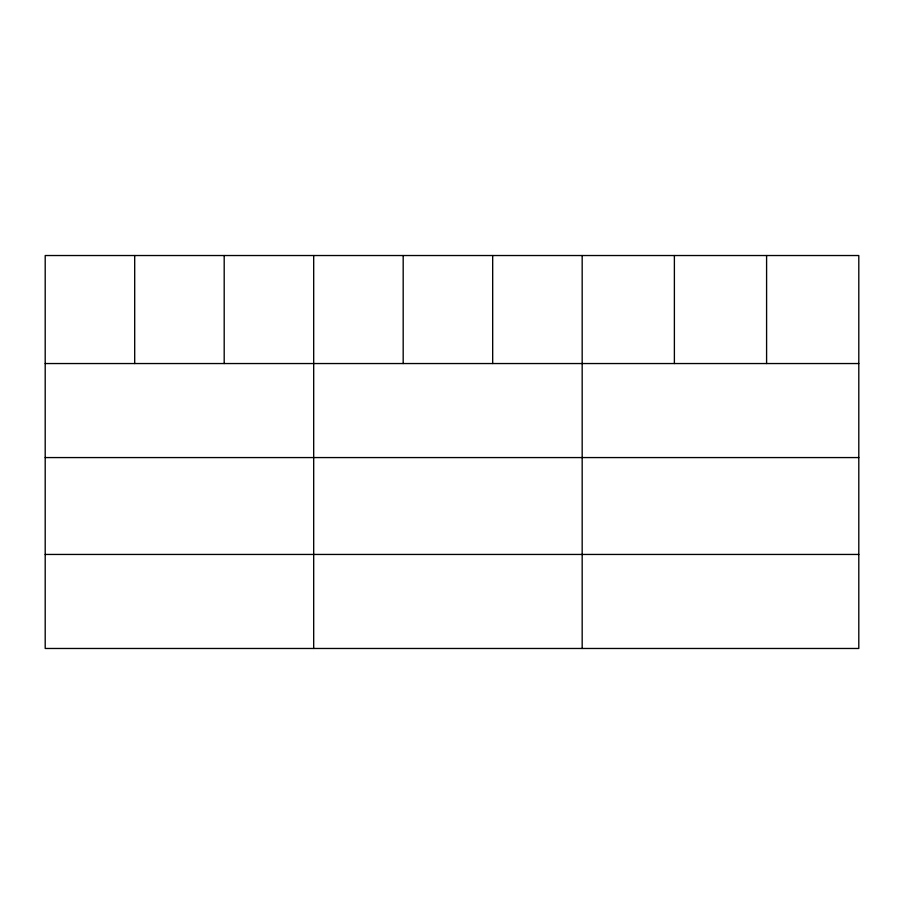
<?xml version="1.0" encoding="UTF-8"?>
<svg xmlns="http://www.w3.org/2000/svg" width="904" height="904" viewBox="0 0 904 904"><rect width="100%" height="100%" fill="white"/><g stroke="black" fill="none" stroke-linecap="round" stroke-linejoin="round"><path stroke-width="1.36" d="M858.8 457.571L858.8 255.527L45.2 255.527L45.2 648.473L858.8 648.473L858.8 457.571L45.2 457.571M45.2 363.544L858.8 363.544M45.2 554.446L858.8 554.446M766.592 255.527L766.592 363.544M674.384 255.527L674.384 363.544M582.176 255.527L582.176 648.473M492.68 255.527L492.68 363.544M403.184 255.527L403.184 363.544M313.688 255.527L313.688 648.473M224.192 255.527L224.192 363.544M134.696 255.527L134.696 363.544"/></g></svg>
